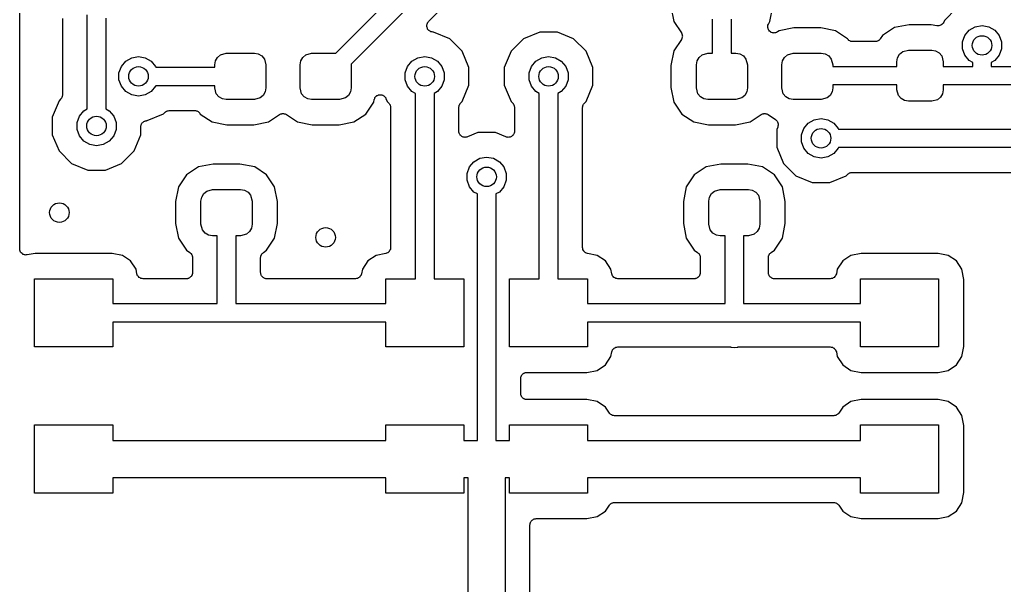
# Model space of a CAD drawing. Extents: x 40 to 164, y -163 to -60.
# Drawn here: x 39.95 to 60.15, y -108.23 to -96.63 of the extents above; entities that cross this region are included whole.
import ezdxf

# ---------------------------------------------------------------- set-up
doc = ezdxf.new("R2010")
doc.units = 0
doc.header["$MEASUREMENT"] = 0
doc.layers.add('BLACK', color=7, linetype='CONTINUOUS')

msp = doc.modelspace()

# ---------------------------------------------------------------- linework, layer by layer
at = {"layer": 'BLACK', "linetype": 'CONTINUOUS'}
for p, q in [((39.953, -101.328), (39.953, -61.0106)), ((46.4336, -97.315), (50.0695, -93.6791)), ((50.3888, -93.8986), (46.7492, -97.5382)), ((48.3406, -96.6652), (50.6964, -94.3094)), ((53.3106, -96.364), (53.3706, -96.6656)), ((55.3414, -96.6656), (55.4014, -96.364)), ((59.1757, -96.3852), (58.9202, -96.6407)), ((40.8305, -96.6013), (40.8305, -98.1678)), ((41.3385, -98.4541), (41.3385, -96.5283)), ((41.7195, -96.5989), (41.7195, -98.4541)), ((48.3054, -96.7329), (48.311, -96.7174)), ((48.311, -96.7174), (48.3153, -96.7013)), ((48.3153, -96.7013), (48.3185, -96.6968)), ((48.3185, -96.6968), (48.3204, -96.6915)), ((48.3204, -96.6915), (48.3311, -96.6788)), ((48.3311, -96.6788), (48.3406, -96.6652)), ((53.3706, -96.6656), (53.5231, -96.8939)), ((54.1655, -97.315), (54.1655, -96.614)), ((54.5465, -96.614), (54.5465, -97.315)), ((55.3001, -96.738), (55.3087, -96.7206)), ((55.3087, -96.7206), (55.3165, -96.703)), ((55.3165, -96.703), (55.3414, -96.6656)), ((58.8647, -96.7278), (58.8485, -96.7407)), ((58.8811, -96.7152), (58.8647, -96.7278)), ((58.8818, -96.714), (58.8811, -96.7152)), ((58.8829, -96.7131), (58.8818, -96.714)), ((58.8937, -96.6954), (58.8829, -96.7131)), ((58.9048, -96.678), (58.8937, -96.6954)), ((58.9202, -96.6407), (58.9048, -96.678)), ((48.3039, -96.7439), (48.3054, -96.7385)), ((48.3054, -96.7605), (48.3039, -96.7439)), ((48.3054, -96.7385), (48.3054, -96.7329)), ((48.3054, -96.7771), (48.3054, -96.7605)), ((48.3073, -96.7823), (48.3054, -96.7771)), ((48.3078, -96.7879), (48.3073, -96.7823)), ((48.3148, -96.8029), (48.3078, -96.7879)), ((48.3204, -96.8185), (48.3148, -96.8029)), ((48.324, -96.8228), (48.3204, -96.8185)), ((48.3264, -96.8278), (48.324, -96.8228)), ((48.3381, -96.8396), (48.3264, -96.8278)), ((48.3488, -96.8523), (48.3381, -96.8396)), ((48.3536, -96.8551), (48.3488, -96.8523)), ((48.3576, -96.859), (48.3536, -96.8551)), ((48.3726, -96.866), (48.3576, -96.859)), ((48.387, -96.8743), (48.3726, -96.866)), ((48.3925, -96.8753), (48.387, -96.8743)), ((48.3976, -96.8777), (48.3925, -96.8753)), ((48.4141, -96.8791), (48.3976, -96.8777)), ((48.4304, -96.882), (48.4141, -96.8791)), ((48.4406, -96.882), (48.4304, -96.882)), ((48.7743, -97.0202), (48.4406, -96.882)), ((50.6194, -96.882), (50.2857, -97.0202)), ((50.9806, -96.882), (50.6194, -96.882)), ((51.3143, -97.0202), (50.9806, -96.882)), ((53.5231, -96.8939), (53.5265, -96.9016)), ((53.5265, -96.9016), (53.5314, -96.9083)), ((53.5314, -96.9083), (53.5353, -96.9216)), ((53.5353, -96.9216), (53.5409, -96.9343)), ((55.2953, -96.7818), (55.2974, -96.7626)), ((55.296, -96.7846), (55.2953, -96.7818)), ((55.2958, -96.7873), (55.296, -96.7846)), ((55.3012, -96.8059), (55.2958, -96.7873)), ((55.2974, -96.7626), (55.2987, -96.7433)), ((55.2987, -96.7433), (55.2998, -96.7408)), ((55.2998, -96.7408), (55.3001, -96.738)), ((55.3058, -96.8247), (55.3012, -96.8059)), ((55.3074, -96.827), (55.3058, -96.8247)), ((55.3082, -96.8297), (55.3074, -96.827)), ((55.3196, -96.8453), (55.3082, -96.8297)), ((55.3303, -96.8613), (55.3196, -96.8453)), ((55.3326, -96.863), (55.3303, -96.8613)), ((55.3343, -96.8653), (55.3326, -96.863)), ((55.3503, -96.876), (55.3343, -96.8653)), ((55.3659, -96.8874), (55.3503, -96.876)), ((55.3686, -96.8882), (55.3659, -96.8874)), ((55.3709, -96.8898), (55.3686, -96.8882)), ((55.3897, -96.8944), (55.3709, -96.8898)), ((55.4082, -96.8998), (55.3897, -96.8944)), ((55.411, -96.8996), (55.4082, -96.8998)), ((55.4138, -96.9003), (55.411, -96.8996)), ((55.433, -96.8982), (55.4138, -96.9003)), ((55.4523, -96.8969), (55.433, -96.8982)), ((55.4548, -96.8958), (55.4523, -96.8969)), ((55.4576, -96.8955), (55.4548, -96.8958)), ((55.4749, -96.8869), (55.4576, -96.8955)), ((55.4926, -96.8791), (55.4749, -96.8869)), ((55.5294, -96.8546), (55.4926, -96.8791)), ((55.831, -96.7946), (55.5294, -96.8546)), ((56.381, -96.7946), (55.831, -96.7946)), ((56.6826, -96.8546), (56.381, -96.7946)), ((56.9277, -97.0183), (56.6826, -96.8546)), ((57.8934, -96.7906), (57.6483, -96.9543)), ((58.195, -96.7306), (57.8934, -96.7906)), ((58.645, -96.7306), (58.195, -96.7306)), ((58.7627, -96.754), (58.645, -96.7306)), ((58.7833, -96.7544), (58.7627, -96.754)), ((58.804, -96.7553), (58.7833, -96.7544)), ((58.8053, -96.7549), (58.804, -96.7553)), ((58.8068, -96.7549), (58.8053, -96.7549)), ((58.8264, -96.7483), (58.8068, -96.7549)), ((58.8461, -96.7421), (58.8264, -96.7483)), ((58.8472, -96.7412), (58.8461, -96.7421)), ((58.8485, -96.7407), (58.8472, -96.7412)), ((59.3382, -96.9519), (59.4289, -96.8439)), ((59.4289, -96.8439), (59.5511, -96.7733)), ((59.5511, -96.7733), (59.69, -96.7488)), ((59.69, -96.7488), (59.8289, -96.7733)), ((59.8289, -96.7733), (59.9511, -96.8439)), ((59.9511, -96.8439), (60.0418, -96.9519)), ((49.0298, -97.2757), (48.7743, -97.0202)), ((50.2857, -97.0202), (50.0302, -97.2757)), ((51.5698, -97.2757), (51.3143, -97.0202)), ((53.5231, -97.0351), (53.3706, -97.2634)), ((53.5265, -97.0274), (53.5231, -97.0351)), ((53.5314, -97.0207), (53.5265, -97.0274)), ((53.5353, -97.0074), (53.5314, -97.0207)), ((53.5409, -96.9947), (53.5353, -97.0074)), ((53.5409, -96.9343), (53.5414, -96.9427)), ((53.5414, -96.9863), (53.5409, -96.9947)), ((53.5414, -96.9427), (53.5438, -96.9507)), ((53.5438, -96.9783), (53.5414, -96.9863)), ((53.5438, -96.9507), (53.5429, -96.9645)), ((53.5429, -96.9645), (53.5438, -96.9783)), ((56.9295, -97.0211), (56.9277, -97.0183)), ((56.9419, -97.034), (56.9295, -97.0211)), ((56.9535, -97.0478), (56.9419, -97.034)), ((56.9571, -97.0499), (56.9535, -97.0478)), ((56.96, -97.0529), (56.9571, -97.0499)), ((56.9761, -97.0609), (56.96, -97.0529)), ((56.9917, -97.0698), (56.9761, -97.0609)), ((56.9958, -97.0706), (56.9917, -97.0698)), ((56.9996, -97.0724), (56.9958, -97.0706)), ((57.0174, -97.0744), (56.9996, -97.0724)), ((57.0351, -97.0775), (57.0174, -97.0744)), ((57.4981, -97.0775), (57.0351, -97.0775)), ((57.5158, -97.0744), (57.4981, -97.0775)), ((57.5337, -97.0724), (57.5158, -97.0744)), ((57.5374, -97.0706), (57.5337, -97.0724)), ((57.5416, -97.0698), (57.5374, -97.0706)), ((57.5571, -97.0609), (57.5416, -97.0698)), ((57.5732, -97.0529), (57.5571, -97.0609)), ((57.5761, -97.0499), (57.5732, -97.0529)), ((57.5798, -97.0478), (57.5761, -97.0499)), ((57.5913, -97.034), (57.5798, -97.0478)), ((57.6037, -97.0211), (57.5913, -97.034)), ((57.6483, -96.9543), (57.6037, -97.0211)), ((59.29, -97.0845), (59.3382, -96.9519)), ((59.29, -97.2255), (59.29, -97.0845)), ((60.0418, -96.9519), (60.09, -97.0845)), ((60.09, -97.0845), (60.09, -97.2255)), ((44.0718, -97.3468), (44.1905, -97.315)), ((44.1905, -97.315), (44.7655, -97.315)), ((44.7655, -97.315), (44.8467, -97.3293)), ((44.8467, -97.3293), (44.9182, -97.3706)), ((45.8217, -97.3468), (45.9405, -97.315)), ((45.9405, -97.315), (46.4336, -97.315)), ((49.168, -97.6094), (49.0298, -97.2757)), ((50.0302, -97.2757), (49.892, -97.6094)), ((51.708, -97.6094), (51.5698, -97.2757)), ((53.3706, -97.2634), (53.3106, -97.565)), ((53.9497, -97.3468), (54.0685, -97.315)), ((54.0685, -97.315), (54.1655, -97.315)), ((54.5465, -97.315), (54.6435, -97.315)), ((54.6435, -97.315), (54.7247, -97.3293)), ((54.7247, -97.3293), (54.7962, -97.3706)), ((55.6997, -97.3468), (55.8185, -97.315)), ((55.8185, -97.315), (56.3935, -97.315)), ((56.3935, -97.315), (56.4747, -97.3293)), ((56.4747, -97.3293), (56.5462, -97.3706)), ((57.9593, -97.4073), (58.0006, -97.3358)), ((58.0006, -97.3358), (58.0637, -97.2828)), ((58.0637, -97.2828), (58.1825, -97.251)), ((58.1825, -97.251), (58.6575, -97.251)), ((58.6575, -97.251), (58.7387, -97.2653)), ((58.7387, -97.2653), (58.8102, -97.3066)), ((58.8102, -97.3066), (58.8632, -97.3697)), ((59.3382, -97.3581), (59.29, -97.2255)), ((60.09, -97.2255), (60.0418, -97.3581)), ((42.0377, -97.5869), (42.1284, -97.4789)), ((42.1284, -97.4789), (42.2506, -97.4083)), ((42.2506, -97.4083), (42.3895, -97.3838)), ((42.3895, -97.3838), (42.5284, -97.4083)), ((42.5284, -97.4083), (42.6506, -97.4789)), ((42.6506, -97.4789), (42.7413, -97.5869)), ((43.953, -97.5525), (43.9673, -97.4713)), ((43.9673, -97.4713), (44.0086, -97.3998)), ((44.0086, -97.3998), (44.0718, -97.3468)), ((44.9182, -97.3706), (44.9712, -97.4337)), ((44.9712, -97.4337), (45.003, -97.5525)), ((45.703, -97.5525), (45.7173, -97.4713)), ((45.7173, -97.4713), (45.7586, -97.3998)), ((45.7586, -97.3998), (45.8217, -97.3468)), ((47.9082, -97.5869), (47.9989, -97.4789)), ((47.9989, -97.4789), (48.1211, -97.4083)), ((48.1211, -97.4083), (48.26, -97.3838)), ((48.26, -97.3838), (48.3989, -97.4083)), ((48.3989, -97.4083), (48.5211, -97.4789)), ((48.5211, -97.4789), (48.6118, -97.5869)), ((50.4482, -97.5869), (50.5389, -97.4789)), ((50.5389, -97.4789), (50.6611, -97.4083)), ((50.6611, -97.4083), (50.8, -97.3838)), ((50.8, -97.3838), (50.9389, -97.4083)), ((50.9389, -97.4083), (51.0611, -97.4789)), ((51.0611, -97.4789), (51.1518, -97.5869)), ((53.831, -97.5525), (53.8453, -97.4713)), ((53.8453, -97.4713), (53.8866, -97.3998)), ((53.8866, -97.3998), (53.9497, -97.3468)), ((54.7962, -97.3706), (54.8492, -97.4337)), ((54.8492, -97.4337), (54.881, -97.5525)), ((55.581, -97.5525), (55.5953, -97.4713)), ((55.5953, -97.4713), (55.6366, -97.3998)), ((55.6366, -97.3998), (55.6997, -97.3468)), ((56.5462, -97.3706), (56.5992, -97.4337)), ((56.5992, -97.4337), (56.631, -97.5525)), ((57.945, -97.4885), (57.9593, -97.4073)), ((57.945, -97.5855), (57.945, -97.4885)), ((58.8632, -97.3697), (58.895, -97.4885)), ((58.895, -97.4885), (58.895, -97.5855)), ((59.4289, -97.4661), (59.3382, -97.3581)), ((59.4995, -97.5069), (59.4289, -97.4661)), ((59.4995, -97.5855), (59.4995, -97.5069)), ((59.9511, -97.4661), (59.8805, -97.5069)), ((59.8805, -97.5069), (59.8805, -97.5855)), ((60.0418, -97.3581), (59.9511, -97.4661)), ((41.9895, -97.7195), (42.0377, -97.5869)), ((41.9895, -97.8605), (41.9895, -97.7195)), ((42.7413, -97.5869), (42.7458, -97.5995)), ((42.7458, -97.5995), (43.953, -97.5995)), ((43.953, -97.5995), (43.953, -97.5525)), ((45.003, -97.5525), (45.003, -98.0275)), ((45.703, -98.0275), (45.703, -97.5525)), ((46.7492, -97.5382), (46.753, -97.5525)), ((46.753, -97.5525), (46.753, -98.0275)), ((47.86, -97.7195), (47.9082, -97.5869)), ((47.86, -97.8605), (47.86, -97.7195)), ((48.6118, -97.5869), (48.66, -97.7195)), ((48.66, -97.7195), (48.66, -97.8605)), ((49.168, -97.9706), (49.168, -97.6094)), ((49.892, -97.6094), (49.892, -97.9706)), ((50.4, -97.7195), (50.4482, -97.5869)), ((50.4, -97.8605), (50.4, -97.7195)), ((51.1518, -97.5869), (51.2, -97.7195)), ((51.2, -97.7195), (51.2, -97.8605)), ((51.708, -97.9706), (51.708, -97.6094)), ((53.3106, -97.565), (53.3106, -98.015)), ((53.831, -98.0275), (53.831, -97.5525)), ((54.881, -97.5525), (54.881, -98.0275)), ((55.581, -98.0275), (55.581, -97.5525)), ((56.631, -97.5525), (56.631, -97.5855)), ((56.631, -97.5855), (57.945, -97.5855)), ((58.895, -97.5855), (59.4995, -97.5855)), ((59.8805, -97.5855), (60.841, -97.5855)), ((42.0377, -97.9931), (41.9895, -97.8605)), ((47.9082, -97.9931), (47.86, -97.8605)), ((48.66, -97.8605), (48.6118, -97.9931)), ((50.4482, -97.9931), (50.4, -97.8605)), ((51.2, -97.8605), (51.1518, -97.9931)), ((42.1284, -98.1011), (42.0377, -97.9931)), ((42.2506, -98.1717), (42.1284, -98.1011)), ((42.6506, -98.1011), (42.5284, -98.1717)), ((42.7413, -97.9931), (42.6506, -98.1011)), ((42.7458, -97.9805), (42.7413, -97.9931)), ((43.953, -97.9805), (42.7458, -97.9805)), ((43.953, -98.0275), (43.953, -97.9805)), ((43.9848, -98.1462), (43.953, -98.0275)), ((44.9887, -98.1087), (44.9474, -98.1802)), ((45.003, -98.0275), (44.9887, -98.1087)), ((45.7348, -98.1462), (45.703, -98.0275)), ((46.7387, -98.1087), (46.6974, -98.1802)), ((46.753, -98.0275), (46.7387, -98.1087)), ((47.9989, -98.1011), (47.9082, -97.9931)), ((48.0695, -98.1419), (47.9989, -98.1011)), ((48.0695, -100.567), (48.0695, -98.1419)), ((48.5211, -98.1011), (48.4505, -98.1419)), ((48.4505, -98.1419), (48.4505, -101.94)), ((48.6118, -97.9931), (48.5211, -98.1011)), ((49.0298, -98.3043), (49.168, -97.9706)), ((49.892, -97.9706), (50.0302, -98.3043)), ((50.5389, -98.1011), (50.4482, -97.9931)), ((50.6095, -98.1419), (50.5389, -98.1011)), ((50.6095, -100.567), (50.6095, -98.1419)), ((51.0611, -98.1011), (50.9905, -98.1419)), ((50.9905, -98.1419), (50.9905, -101.94)), ((51.1518, -97.9931), (51.0611, -98.1011)), ((51.5698, -98.3043), (51.708, -97.9706)), ((53.3106, -98.015), (53.3706, -98.3166)), ((53.8628, -98.1462), (53.831, -98.0275)), ((54.8667, -98.1087), (54.8254, -98.1802)), ((54.881, -98.0275), (54.8667, -98.1087)), ((55.6128, -98.1462), (55.581, -98.0275)), ((56.6167, -98.1087), (56.5754, -98.1802)), ((56.631, -98.0275), (56.6167, -98.1087)), ((57.945, -97.9665), (56.631, -97.9665)), ((56.631, -97.9665), (56.631, -98.0275)), ((57.945, -98.0635), (57.945, -97.9665)), ((57.9768, -98.1822), (57.945, -98.0635)), ((58.895, -98.0635), (58.8807, -98.1447)), ((60.841, -97.9665), (58.895, -97.9665)), ((58.895, -97.9665), (58.895, -98.0635)), ((40.7592, -98.2917), (40.621, -98.6254)), ((40.7933, -98.2576), (40.7592, -98.2917)), ((40.7965, -98.253), (40.7933, -98.2576)), ((40.8008, -98.2494), (40.7965, -98.253)), ((40.8091, -98.2351), (40.8008, -98.2494)), ((40.8186, -98.2215), (40.8091, -98.2351)), ((40.82, -98.2161), (40.8186, -98.2215)), ((40.8228, -98.2112), (40.82, -98.2161)), ((40.8257, -98.1949), (40.8228, -98.2112)), ((40.83, -98.1789), (40.8257, -98.1949)), ((40.8305, -98.1678), (40.8295, -98.1733)), ((40.8295, -98.1733), (40.83, -98.1789)), ((42.3895, -98.1962), (42.2506, -98.1717)), ((42.5284, -98.1717), (42.3895, -98.1962)), ((44.0378, -98.2094), (43.9848, -98.1462)), ((44.1093, -98.2507), (44.0378, -98.2094)), ((44.1905, -98.265), (44.1093, -98.2507)), ((44.7655, -98.265), (44.1905, -98.265)), ((44.8842, -98.2332), (44.7655, -98.265)), ((44.9474, -98.1802), (44.8842, -98.2332)), ((45.7878, -98.2094), (45.7348, -98.1462)), ((45.8593, -98.2507), (45.7878, -98.2094)), ((45.9405, -98.265), (45.8593, -98.2507)), ((46.5155, -98.265), (45.9405, -98.265)), ((46.6342, -98.2332), (46.5155, -98.265)), ((46.6974, -98.1802), (46.6342, -98.2332)), ((47.0497, -98.5617), (47.2134, -98.3166)), ((47.2134, -98.3166), (47.2232, -98.2675)), ((47.2232, -98.2675), (47.2257, -98.261)), ((47.2257, -98.261), (47.2267, -98.2541)), ((47.2267, -98.2541), (47.2337, -98.2406)), ((47.2337, -98.2406), (47.2392, -98.2264)), ((47.2392, -98.2264), (47.2438, -98.2211)), ((47.2438, -98.2211), (47.247, -98.215)), ((47.247, -98.215), (47.2582, -98.2047)), ((47.2582, -98.2047), (47.2683, -98.1932)), ((47.2683, -98.1932), (47.2744, -98.1899)), ((47.2744, -98.1899), (47.2795, -98.1852)), ((47.2795, -98.1852), (47.2936, -98.1793)), ((47.2936, -98.1793), (47.307, -98.172)), ((47.307, -98.172), (47.3138, -98.171)), ((47.3138, -98.171), (47.3203, -98.1683)), ((47.3203, -98.1683), (47.3355, -98.1676)), ((47.3355, -98.1676), (47.3505, -98.1653)), ((47.3505, -98.1653), (47.3574, -98.1667)), ((47.3574, -98.1667), (47.3643, -98.1664)), ((47.3643, -98.1664), (47.3789, -98.1709)), ((47.3789, -98.1709), (47.3938, -98.1739)), ((47.3938, -98.1739), (47.3998, -98.1775)), ((47.3998, -98.1775), (47.4064, -98.1796)), ((47.4064, -98.1796), (47.4185, -98.1889)), ((47.4185, -98.1889), (47.4315, -98.1968)), ((47.4315, -98.1968), (47.4359, -98.2022)), ((47.4359, -98.2022), (47.4414, -98.2065)), ((47.4414, -98.2065), (47.4496, -98.2193)), ((47.4496, -98.2193), (47.4591, -98.2312)), ((47.4591, -98.2312), (47.4614, -98.2378)), ((47.4614, -98.2378), (47.4651, -98.2437)), ((47.4651, -98.2437), (47.4902, -98.3043)), ((47.4902, -98.3043), (47.5243, -98.3384)), ((47.5243, -98.3384), (47.5275, -98.343)), ((47.5275, -98.343), (47.5318, -98.3466)), ((48.9882, -98.3466), (48.9925, -98.343)), ((48.9925, -98.343), (48.9957, -98.3384)), ((48.9957, -98.3384), (49.0298, -98.3043)), ((50.0302, -98.3043), (50.0643, -98.3384)), ((50.0643, -98.3384), (50.0675, -98.343)), ((50.0675, -98.343), (50.0718, -98.3466)), ((51.5282, -98.3466), (51.5325, -98.343)), ((51.5325, -98.343), (51.5357, -98.3384)), ((51.5357, -98.3384), (51.5698, -98.3043)), ((53.3706, -98.3166), (53.5343, -98.5617)), ((53.9158, -98.2094), (53.8628, -98.1462)), ((53.9873, -98.2507), (53.9158, -98.2094)), ((54.0685, -98.265), (53.9873, -98.2507)), ((54.6435, -98.265), (54.0685, -98.265)), ((54.7622, -98.2332), (54.6435, -98.265)), ((54.8254, -98.1802), (54.7622, -98.2332)), ((55.6658, -98.2094), (55.6128, -98.1462)), ((55.7373, -98.2507), (55.6658, -98.2094)), ((55.8185, -98.265), (55.7373, -98.2507)), ((56.3935, -98.265), (55.8185, -98.265)), ((56.5122, -98.2332), (56.3935, -98.265)), ((56.5754, -98.1802), (56.5122, -98.2332)), ((58.0298, -98.2454), (57.9768, -98.1822)), ((58.1013, -98.2867), (58.0298, -98.2454)), ((58.1825, -98.301), (58.1013, -98.2867)), ((58.6575, -98.301), (58.1825, -98.301)), ((58.7762, -98.2692), (58.6575, -98.301)), ((58.8394, -98.2162), (58.7762, -98.2692)), ((58.8807, -98.1447), (58.8394, -98.2162)), ((41.1772, -98.6029), (41.2679, -98.4949)), ((41.2679, -98.4949), (41.3385, -98.4541)), ((41.7195, -98.4541), (41.7901, -98.4949)), ((41.7901, -98.4949), (41.8808, -98.6029)), ((42.9038, -98.5598), (42.9379, -98.5257)), ((42.9379, -98.5257), (42.9425, -98.5225)), ((42.9425, -98.5225), (42.9461, -98.5182)), ((42.9461, -98.5182), (42.9604, -98.5099)), ((42.9604, -98.5099), (42.974, -98.5004)), ((42.974, -98.5004), (42.9794, -98.499)), ((42.9794, -98.499), (42.9843, -98.4962)), ((42.9843, -98.4962), (43.0006, -98.4933)), ((43.0006, -98.4933), (43.0166, -98.489)), ((43.0166, -98.489), (43.0222, -98.4895)), ((43.0222, -98.4895), (43.0277, -98.4885)), ((43.0277, -98.4885), (43.5395, -98.4885)), ((43.5395, -98.4885), (43.5572, -98.4916)), ((43.5572, -98.4916), (43.5751, -98.4936)), ((43.5751, -98.4936), (43.5788, -98.4954)), ((43.5788, -98.4954), (43.583, -98.4962)), ((43.583, -98.4962), (43.5985, -98.5051)), ((43.5985, -98.5051), (43.6146, -98.5131)), ((43.6146, -98.5131), (43.6175, -98.5161)), ((43.6175, -98.5161), (43.6212, -98.5182)), ((43.6212, -98.5182), (43.6327, -98.532)), ((43.6327, -98.532), (43.6451, -98.5449)), ((43.6451, -98.5449), (43.6563, -98.5617)), ((47.5318, -98.3466), (47.5401, -98.361)), ((47.5401, -98.361), (47.5496, -98.3745)), ((47.5496, -98.3745), (47.551, -98.3799)), ((47.551, -98.3799), (47.5538, -98.3848)), ((47.5538, -98.3848), (47.5567, -98.4011)), ((47.5567, -98.4011), (47.561, -98.4171)), ((47.561, -98.4171), (47.5605, -98.4227)), ((47.5605, -98.4227), (47.5615, -98.4282)), ((47.5615, -98.4282), (47.5615, -100.503)), ((48.9585, -98.4282), (48.9595, -98.4227)), ((48.9585, -98.9143), (48.9585, -98.4282)), ((48.959, -98.4171), (48.9633, -98.4011)), ((48.9595, -98.4227), (48.959, -98.4171)), ((48.9633, -98.4011), (48.9662, -98.3848)), ((48.9662, -98.3848), (48.969, -98.3799)), ((48.969, -98.3799), (48.9704, -98.3745)), ((48.9704, -98.3745), (48.9799, -98.3609)), ((48.9799, -98.3609), (48.9882, -98.3466)), ((50.0718, -98.3466), (50.0801, -98.361)), ((50.0801, -98.361), (50.0896, -98.3745)), ((50.0896, -98.3745), (50.091, -98.3799)), ((50.091, -98.3799), (50.0938, -98.3848)), ((50.0938, -98.3848), (50.0967, -98.4011)), ((50.0967, -98.4011), (50.101, -98.4171)), ((50.101, -98.4171), (50.1005, -98.4227)), ((50.1005, -98.4227), (50.1015, -98.4282)), ((50.1015, -98.4282), (50.1015, -98.9143)), ((51.4985, -98.4282), (51.4995, -98.4227)), ((51.4985, -101.298), (51.4985, -98.4282)), ((51.499, -98.4171), (51.5033, -98.4011)), ((51.4995, -98.4227), (51.499, -98.4171)), ((51.5033, -98.4011), (51.5062, -98.3848)), ((51.5062, -98.3848), (51.509, -98.3799)), ((51.509, -98.3799), (51.5104, -98.3745)), ((51.5104, -98.3745), (51.5199, -98.3609)), ((51.5199, -98.3609), (51.5282, -98.3466)), ((40.621, -98.6254), (40.621, -98.9866)), ((41.129, -98.7355), (41.1772, -98.6029)), ((41.129, -98.8765), (41.129, -98.7355)), ((41.8808, -98.6029), (41.929, -98.7355)), ((41.929, -98.7355), (41.929, -98.8765)), ((42.4612, -98.753), (42.4667, -98.7434)), ((42.4667, -98.7434), (42.4752, -98.7362)), ((42.4752, -98.7362), (42.4824, -98.7277)), ((42.4824, -98.7277), (42.492, -98.7222)), ((42.492, -98.7222), (42.5005, -98.715)), ((42.5005, -98.715), (42.5109, -98.7112)), ((42.5109, -98.7112), (42.5206, -98.7057)), ((42.5206, -98.7057), (42.5315, -98.7037)), ((42.5315, -98.7037), (42.5419, -98.6999)), ((42.5419, -98.6999), (42.5531, -98.6999)), ((42.5531, -98.6999), (42.564, -98.698)), ((42.564, -98.698), (42.5701, -98.698)), ((42.5701, -98.698), (42.9038, -98.5598)), ((43.6563, -98.5617), (43.9014, -98.7254)), ((43.9014, -98.7254), (44.203, -98.7854)), ((44.753, -98.7854), (45.0546, -98.7254)), ((45.0546, -98.7254), (45.2824, -98.5732)), ((45.2824, -98.5732), (45.2901, -98.5698)), ((45.2901, -98.5698), (45.2968, -98.5649)), ((45.2968, -98.5649), (45.3101, -98.561)), ((45.3101, -98.561), (45.3228, -98.5554)), ((45.3228, -98.5554), (45.3312, -98.5549)), ((45.3312, -98.5549), (45.3392, -98.5526)), ((45.3392, -98.5526), (45.353, -98.5535)), ((45.353, -98.5535), (45.3668, -98.5526)), ((45.3668, -98.5526), (45.3748, -98.5549)), ((45.3748, -98.5549), (45.3832, -98.5554)), ((45.3832, -98.5554), (45.3959, -98.561)), ((45.3959, -98.561), (45.4092, -98.5649)), ((45.4092, -98.5649), (45.4159, -98.5698)), ((45.4159, -98.5698), (45.4236, -98.5732)), ((45.4236, -98.5732), (45.6514, -98.7254)), ((45.6514, -98.7254), (45.953, -98.7854)), ((46.503, -98.7854), (46.8046, -98.7254)), ((46.8046, -98.7254), (47.0497, -98.5617)), ((53.5343, -98.5617), (53.7794, -98.7254)), ((53.7794, -98.7254), (54.081, -98.7854)), ((54.631, -98.7854), (54.9326, -98.7254)), ((54.9326, -98.7254), (55.1604, -98.5732)), ((55.1604, -98.5732), (55.1681, -98.5698)), ((55.1681, -98.5698), (55.1748, -98.5649)), ((55.1748, -98.5649), (55.1881, -98.561)), ((55.1881, -98.561), (55.2008, -98.5554)), ((55.2008, -98.5554), (55.2092, -98.5549)), ((55.2092, -98.5549), (55.2172, -98.5526)), ((55.2172, -98.5526), (55.231, -98.5535)), ((55.231, -98.5535), (55.2448, -98.5526)), ((55.2448, -98.5526), (55.2528, -98.5549)), ((55.2528, -98.5549), (55.2612, -98.5554)), ((55.2612, -98.5554), (55.2739, -98.561)), ((55.2739, -98.561), (55.2872, -98.5649)), ((55.2872, -98.5649), (55.2939, -98.5698)), ((55.2939, -98.5698), (55.3016, -98.5732)), ((55.3016, -98.5732), (55.454, -98.6751)), ((55.454, -98.6751), (55.4689, -98.6894)), ((55.4689, -98.6894), (55.4842, -98.7033)), ((55.4842, -98.7033), (55.4848, -98.7046)), ((55.4848, -98.7046), (55.4859, -98.7056)), ((55.4859, -98.7056), (55.495, -98.7241)), ((55.495, -98.7241), (55.5046, -98.7425)), ((55.5046, -98.7425), (55.5047, -98.7439)), ((55.5047, -98.7439), (55.5054, -98.7451)), ((55.5054, -98.7451), (55.5076, -98.7657)), ((56.0362, -98.8569), (56.1269, -98.7489)), ((56.1269, -98.7489), (56.2491, -98.6783)), ((56.2491, -98.6783), (56.388, -98.6538)), ((56.388, -98.6538), (56.5269, -98.6783)), ((56.5269, -98.6783), (56.6491, -98.7489)), ((56.6491, -98.7489), (56.7398, -98.8569)), ((41.1772, -99.0091), (41.129, -98.8765)), ((41.929, -98.8765), (41.8808, -99.0091)), ((42.437, -98.825), (42.4389, -98.8141)), ((42.437, -98.9866), (42.437, -98.825)), ((42.4389, -98.8029), (42.4427, -98.7925)), ((42.4389, -98.8141), (42.4389, -98.8029)), ((42.4427, -98.7925), (42.4447, -98.7816)), ((42.4447, -98.7816), (42.4502, -98.7719)), ((42.4502, -98.7719), (42.454, -98.7615)), ((42.454, -98.7615), (42.4612, -98.753)), ((44.203, -98.7854), (44.753, -98.7854)), ((45.953, -98.7854), (46.503, -98.7854)), ((48.9609, -98.928), (48.9585, -98.9143)), ((48.9615, -98.9418), (48.9609, -98.928)), ((48.9647, -98.9496), (48.9615, -98.9418)), ((48.9662, -98.9578), (48.9647, -98.9496)), ((49.3494, -98.9425), (49.1341, -99.0317)), ((49.7106, -98.9425), (49.3494, -98.9425)), ((49.9259, -99.0317), (49.7106, -98.9425)), ((50.0953, -98.9496), (50.0938, -98.9578)), ((50.0985, -98.9418), (50.0953, -98.9496)), ((50.0991, -98.928), (50.0985, -98.9418)), ((50.1015, -98.9143), (50.0991, -98.928)), ((54.081, -98.7854), (54.631, -98.7854)), ((55.5008, -98.8293), (55.48, -98.8794)), ((55.48, -98.8794), (55.48, -99.2406)), ((55.5052, -98.8091), (55.5008, -98.8293)), ((55.5102, -98.789), (55.5052, -98.8091)), ((55.5076, -98.7657), (55.5103, -98.7862)), ((55.5103, -98.7862), (55.51, -98.7876)), ((55.51, -98.7876), (55.5102, -98.789)), ((55.988, -98.9895), (56.0362, -98.8569)), ((56.7398, -98.8569), (56.7443, -98.8695)), ((56.7443, -98.8695), (66.9771, -98.8695)), ((40.621, -98.9866), (40.7592, -99.3203)), ((41.2679, -99.1171), (41.1772, -99.0091)), ((41.3901, -99.1877), (41.2679, -99.1171)), ((41.7901, -99.1171), (41.6679, -99.1877)), ((41.8808, -99.0091), (41.7901, -99.1171)), ((42.2988, -99.3203), (42.437, -98.9866)), ((48.9731, -98.9698), (48.9662, -98.9578)), ((48.9784, -98.9826), (48.9731, -98.9698)), ((48.984, -98.9887), (48.9784, -98.9826)), ((48.9882, -98.996), (48.984, -98.9887)), ((48.9988, -99.0049), (48.9882, -98.996)), ((49.0082, -99.0151), (48.9988, -99.0049)), ((49.0156, -99.019), (49.0082, -99.0151)), ((49.022, -99.0243), (49.0156, -99.019)), ((49.035, -99.0291), (49.022, -99.0243)), ((49.0473, -99.0355), (49.035, -99.0291)), ((49.0556, -99.0366), (49.0473, -99.0355)), ((49.0634, -99.0394), (49.0556, -99.0366)), ((49.0773, -99.0394), (49.0634, -99.0394)), ((49.091, -99.0412), (49.0773, -99.0394)), ((49.0992, -99.0394), (49.091, -99.0412)), ((49.1076, -99.0394), (49.0992, -99.0394)), ((49.1206, -99.0347), (49.1076, -99.0394)), ((49.1341, -99.0317), (49.1206, -99.0347)), ((49.9394, -99.0347), (49.9259, -99.0317)), ((49.9524, -99.0394), (49.9394, -99.0347)), ((49.9608, -99.0394), (49.9524, -99.0394)), ((49.969, -99.0412), (49.9608, -99.0394)), ((49.9827, -99.0394), (49.969, -99.0412)), ((49.9966, -99.0394), (49.9827, -99.0394)), ((50.0044, -99.0366), (49.9966, -99.0394)), ((50.0127, -99.0355), (50.0044, -99.0366)), ((50.025, -99.0291), (50.0127, -99.0355)), ((50.038, -99.0243), (50.025, -99.0291)), ((50.0444, -99.019), (50.038, -99.0243)), ((50.0518, -99.0151), (50.0444, -99.019)), ((50.0612, -99.0049), (50.0518, -99.0151)), ((50.0718, -98.996), (50.0612, -99.0049)), ((50.076, -98.9887), (50.0718, -98.996)), ((50.0816, -98.9826), (50.076, -98.9887)), ((50.0869, -98.9698), (50.0816, -98.9826)), ((50.0938, -98.9578), (50.0869, -98.9698)), ((55.988, -99.1305), (55.988, -98.9895)), ((56.0362, -99.2631), (55.988, -99.1305)), ((40.7592, -99.3203), (41.0147, -99.5758)), ((41.529, -99.2122), (41.3901, -99.1877)), ((41.6679, -99.1877), (41.529, -99.2122)), ((42.0433, -99.5758), (42.2988, -99.3203)), ((55.48, -99.2406), (55.6182, -99.5743)), ((56.1269, -99.3711), (56.0362, -99.2631)), ((56.7398, -99.2631), (56.6491, -99.3711)), ((56.7443, -99.2505), (56.7398, -99.2631)), ((67.0477, -99.2505), (56.7443, -99.2505)), ((49.1782, -99.6474), (49.2689, -99.5394)), ((49.2689, -99.5394), (49.3911, -99.4688)), ((49.3911, -99.4688), (49.53, -99.4443)), ((49.53, -99.4443), (49.6689, -99.4688)), ((49.6689, -99.4688), (49.7911, -99.5394)), ((49.7911, -99.5394), (49.8818, -99.6474)), ((56.2491, -99.4417), (56.1269, -99.3711)), ((56.388, -99.4662), (56.2491, -99.4417)), ((56.5269, -99.4417), (56.388, -99.4662)), ((56.6491, -99.3711), (56.5269, -99.4417)), ((41.0147, -99.5758), (41.3484, -99.714)), ((41.3484, -99.714), (41.7096, -99.714)), ((41.7096, -99.714), (42.0433, -99.5758)), ((43.6194, -99.6486), (43.3743, -99.8123)), ((43.921, -99.5886), (43.6194, -99.6486)), ((44.471, -99.5886), (43.921, -99.5886)), ((44.7726, -99.6486), (44.471, -99.5886)), ((45.0177, -99.8123), (44.7726, -99.6486)), ((49.13, -99.78), (49.1782, -99.6474)), ((49.8818, -99.6474), (49.93, -99.78)), ((54.0334, -99.6486), (53.7883, -99.8123)), ((54.335, -99.5886), (54.0334, -99.6486)), ((54.885, -99.5886), (54.335, -99.5886)), ((55.1866, -99.6486), (54.885, -99.5886)), ((55.4317, -99.8123), (55.1866, -99.6486)), ((55.6182, -99.5743), (55.8737, -99.8298)), ((56.9991, -99.7633), (57.0151, -99.759)), ((57.0151, -99.759), (57.0207, -99.7595)), ((57.0207, -99.7595), (57.0262, -99.7585)), ((57.0262, -99.7585), (66.9747, -99.7585)), ((43.3743, -99.8123), (43.2106, -100.057)), ((45.1814, -100.057), (45.0177, -99.8123)), ((49.13, -99.921), (49.13, -99.78)), ((49.1782, -100.054), (49.13, -99.921)), ((49.93, -99.921), (49.8818, -100.054)), ((49.93, -99.78), (49.93, -99.921)), ((53.7883, -99.8123), (53.6246, -100.057)), ((55.5954, -100.057), (55.4317, -99.8123)), ((55.8737, -99.8298), (56.2074, -99.968)), ((56.5686, -99.968), (56.9023, -99.8298)), ((56.9023, -99.8298), (56.9364, -99.7957)), ((56.9364, -99.7957), (56.941, -99.7925)), ((56.941, -99.7925), (56.9446, -99.7882)), ((56.9446, -99.7882), (56.9589, -99.7799)), ((56.9589, -99.7799), (56.9725, -99.7704)), ((56.9725, -99.7704), (56.9779, -99.769)), ((56.9779, -99.769), (56.9828, -99.7662)), ((56.9828, -99.7662), (56.9991, -99.7633)), ((43.2106, -100.057), (43.1506, -100.359)), ((43.7266, -100.194), (43.7897, -100.141)), ((43.7897, -100.141), (43.9085, -100.109)), ((43.9085, -100.109), (44.4835, -100.109)), ((44.4835, -100.109), (44.5647, -100.123)), ((44.5647, -100.123), (44.6362, -100.165)), ((45.2414, -100.359), (45.1814, -100.057)), ((49.2689, -100.162), (49.1782, -100.054)), ((49.3395, -100.202), (49.2689, -100.162)), ((49.7911, -100.162), (49.7205, -100.202)), ((49.8818, -100.054), (49.7911, -100.162)), ((53.6246, -100.057), (53.5646, -100.359)), ((54.1406, -100.194), (54.2037, -100.141)), ((54.2037, -100.141), (54.3225, -100.109)), ((54.3225, -100.109), (54.8975, -100.109)), ((54.8975, -100.109), (54.9787, -100.123)), ((54.9787, -100.123), (55.0502, -100.165)), ((55.6554, -100.359), (55.5954, -100.057)), ((56.2074, -99.968), (56.5686, -99.968)), ((43.1506, -100.359), (43.1506, -100.809)), ((43.671, -100.346), (43.6853, -100.265)), ((43.671, -100.822), (43.671, -100.346)), ((43.6853, -100.265), (43.7266, -100.194)), ((44.6362, -100.165), (44.6892, -100.228)), ((44.6892, -100.228), (44.721, -100.346)), ((44.721, -100.346), (44.721, -100.822)), ((45.2414, -100.809), (45.2414, -100.359)), ((49.3395, -105.259), (49.3395, -100.202)), ((49.7205, -100.202), (49.7205, -105.259)), ((53.5646, -100.359), (53.5646, -100.809)), ((54.085, -100.346), (54.0993, -100.265)), ((54.085, -100.822), (54.085, -100.346)), ((54.0993, -100.265), (54.1406, -100.194)), ((55.0502, -100.165), (55.1032, -100.228)), ((55.1032, -100.228), (55.135, -100.346)), ((55.135, -100.346), (55.135, -100.822)), ((55.6554, -100.809), (55.6554, -100.359)), ((47.5615, -100.503), (47.5615, -101.298)), ((48.0695, -101.94), (48.0695, -100.567)), ((48.0695, -100.567), (48.0695, -100.567)), ((50.6095, -101.94), (50.6095, -100.567)), ((50.6095, -100.567), (50.6095, -100.567)), ((43.1506, -100.809), (43.2106, -101.111)), ((43.7028, -100.94), (43.671, -100.822)), ((43.7558, -101.003), (43.7028, -100.94)), ((44.7067, -100.903), (44.6654, -100.974)), ((44.721, -100.822), (44.7067, -100.903)), ((45.1814, -101.111), (45.2414, -100.809)), ((53.5646, -100.809), (53.6246, -101.111)), ((54.1168, -100.94), (54.085, -100.822)), ((54.1698, -101.003), (54.1168, -100.94)), ((55.1207, -100.903), (55.0794, -100.974)), ((55.135, -100.822), (55.1207, -100.903)), ((55.5954, -101.111), (55.6554, -100.809)), ((43.2106, -101.111), (43.3743, -101.356)), ((43.8273, -101.045), (43.7558, -101.003)), ((43.9085, -101.059), (43.8273, -101.045)), ((44.0055, -101.059), (43.9085, -101.059)), ((44.0055, -102.45), (44.0055, -101.059)), ((44.4835, -101.059), (44.3865, -101.059)), ((44.3865, -101.059), (44.3865, -102.45)), ((44.6022, -101.027), (44.4835, -101.059)), ((44.6654, -100.974), (44.6022, -101.027)), ((45.0177, -101.356), (45.1814, -101.111)), ((53.6246, -101.111), (53.7883, -101.356)), ((54.2413, -101.045), (54.1698, -101.003)), ((54.3225, -101.059), (54.2413, -101.045)), ((54.4195, -101.059), (54.3225, -101.059)), ((54.4195, -102.45), (54.4195, -101.059)), ((54.8975, -101.059), (54.8005, -101.059)), ((54.8005, -101.059), (54.8005, -102.45)), ((55.0162, -101.027), (54.8975, -101.059)), ((55.0794, -100.974), (55.0162, -101.027)), ((55.4317, -101.356), (55.5954, -101.111)), ((39.9532, -101.33), (39.953, -101.328)), ((39.953, -101.331), (39.9532, -101.33)), ((39.9571, -101.351), (39.953, -101.331)), ((39.9607, -101.372), (39.9571, -101.351)), ((39.9614, -101.373), (39.9607, -101.372)), ((39.9616, -101.374), (39.9614, -101.373)), ((39.9724, -101.392), (39.9616, -101.374)), ((43.3743, -101.356), (43.4411, -101.4)), ((44.9509, -101.4), (45.0177, -101.356)), ((47.5435, -101.359), (47.5335, -101.377)), ((47.5538, -101.341), (47.5435, -101.359)), ((47.5541, -101.34), (47.5538, -101.341)), ((47.5548, -101.338), (47.5541, -101.34)), ((47.5579, -101.318), (47.5548, -101.338)), ((47.5615, -101.298), (47.5579, -101.318)), ((51.5021, -101.318), (51.4985, -101.298)), ((51.5052, -101.338), (51.5021, -101.318)), ((51.5059, -101.34), (51.5052, -101.338)), ((51.5062, -101.341), (51.5059, -101.34)), ((51.5165, -101.359), (51.5062, -101.341)), ((51.5265, -101.377), (51.5165, -101.359)), ((53.7883, -101.356), (53.8551, -101.4)), ((55.3649, -101.4), (55.4317, -101.356)), ((39.9827, -101.41), (39.9724, -101.392)), ((39.9838, -101.411), (39.9827, -101.41)), ((39.9845, -101.412), (39.9838, -101.411)), ((40.0007, -101.425), (39.9845, -101.412)), ((40.0165, -101.438), (40.0007, -101.425)), ((40.0178, -101.439), (40.0165, -101.438)), ((40.0189, -101.44), (40.0178, -101.439)), ((40.0385, -101.446), (40.0189, -101.44)), ((40.0579, -101.453), (40.0385, -101.446)), ((40.0594, -101.453), (40.0579, -101.453)), ((40.0607, -101.454), (40.0594, -101.453)), ((40.0814, -101.453), (40.0607, -101.454)), ((40.1021, -101.453), (40.0814, -101.453)), ((40.1034, -101.453), (40.1021, -101.453)), ((40.1048, -101.453), (40.1034, -101.453)), ((40.2725, -101.42), (40.1048, -101.453)), ((41.8475, -101.42), (40.2725, -101.42)), ((42.0582, -101.461), (41.8475, -101.42)), ((42.2262, -101.574), (42.0582, -101.461)), ((42.3385, -101.742), (42.2262, -101.574)), ((43.4411, -101.4), (43.454, -101.413)), ((43.454, -101.413), (43.4678, -101.424)), ((43.4678, -101.424), (43.4699, -101.428)), ((43.4699, -101.428), (43.4729, -101.431)), ((43.4729, -101.431), (43.4809, -101.447)), ((43.4809, -101.447), (43.4898, -101.462)), ((43.4898, -101.462), (43.4906, -101.467)), ((43.4906, -101.467), (43.4924, -101.47)), ((43.4924, -101.47), (43.4944, -101.488)), ((43.4944, -101.488), (43.4975, -101.506)), ((43.4975, -101.506), (43.4975, -101.814)), ((44.8945, -101.506), (44.8976, -101.488)), ((44.8945, -101.814), (44.8945, -101.506)), ((44.8976, -101.488), (44.8996, -101.47)), ((44.8996, -101.47), (44.9014, -101.467)), ((44.9014, -101.467), (44.9022, -101.462)), ((44.9022, -101.462), (44.9111, -101.447)), ((44.9111, -101.447), (44.9191, -101.431)), ((44.9191, -101.431), (44.9221, -101.428)), ((44.9221, -101.428), (44.9242, -101.424)), ((44.9242, -101.424), (44.938, -101.413)), ((44.938, -101.413), (44.9509, -101.4)), ((47.0938, -101.574), (46.9815, -101.742)), ((47.2618, -101.461), (47.0938, -101.574)), ((47.4593, -101.422), (47.2618, -101.461)), ((47.4786, -101.415), (47.4593, -101.422)), ((47.498, -101.408), (47.4786, -101.415)), ((47.4991, -101.407), (47.498, -101.408)), ((47.5004, -101.406), (47.4991, -101.407)), ((47.5159, -101.393), (47.5004, -101.406)), ((47.5318, -101.379), (47.5159, -101.393)), ((47.5325, -101.378), (47.5318, -101.379)), ((47.5335, -101.377), (47.5325, -101.378)), ((51.5275, -101.378), (51.5265, -101.377)), ((51.5282, -101.379), (51.5275, -101.378)), ((51.544, -101.393), (51.5282, -101.379)), ((51.5596, -101.406), (51.544, -101.393)), ((51.5609, -101.407), (51.5596, -101.406)), ((51.562, -101.408), (51.5609, -101.407)), ((51.5814, -101.415), (51.562, -101.408)), ((51.6007, -101.422), (51.5814, -101.415)), ((51.7982, -101.461), (51.6007, -101.422)), ((51.9662, -101.574), (51.7982, -101.461)), ((52.0785, -101.742), (51.9662, -101.574)), ((53.8551, -101.4), (53.868, -101.413)), ((53.868, -101.413), (53.8818, -101.424)), ((53.8818, -101.424), (53.8839, -101.428)), ((53.8839, -101.428), (53.8869, -101.431)), ((53.8869, -101.431), (53.8949, -101.447)), ((53.8949, -101.447), (53.9038, -101.462)), ((53.9038, -101.462), (53.9046, -101.467)), ((53.9046, -101.467), (53.9064, -101.47)), ((53.9064, -101.47), (53.9084, -101.488)), ((53.9084, -101.488), (53.9115, -101.506)), ((53.9115, -101.506), (53.9115, -101.814)), ((55.3085, -101.506), (55.3116, -101.488)), ((55.3085, -101.814), (55.3085, -101.506)), ((55.3116, -101.488), (55.3136, -101.47)), ((55.3136, -101.47), (55.3154, -101.467)), ((55.3154, -101.467), (55.3162, -101.462)), ((55.3162, -101.462), (55.3251, -101.447)), ((55.3251, -101.447), (55.3331, -101.431)), ((55.3331, -101.431), (55.3361, -101.428)), ((55.3361, -101.428), (55.3382, -101.424)), ((55.3382, -101.424), (55.352, -101.413)), ((55.352, -101.413), (55.3649, -101.4)), ((56.8338, -101.574), (56.7215, -101.742)), ((57.0018, -101.461), (56.8338, -101.574)), ((57.2125, -101.42), (57.0018, -101.461)), ((58.7875, -101.42), (57.2125, -101.42)), ((58.9982, -101.461), (58.7875, -101.42)), ((59.1662, -101.574), (58.9982, -101.461)), ((59.2785, -101.742), (59.1662, -101.574)), ((42.3579, -101.839), (42.3385, -101.742)), ((46.9815, -101.742), (46.9621, -101.839)), ((52.0979, -101.839), (52.0785, -101.742)), ((56.7215, -101.742), (56.7021, -101.839)), ((59.3204, -101.953), (59.2785, -101.742)), ((40.26, -103.34), (40.26, -101.94)), ((40.26, -101.94), (41.86, -101.94)), ((41.86, -101.94), (41.86, -102.45)), ((42.3654, -101.859), (42.3579, -101.839)), ((42.3725, -101.878), (42.3654, -101.859)), ((42.3734, -101.879), (42.3725, -101.878)), ((42.3739, -101.88), (42.3734, -101.879)), ((42.3875, -101.896), (42.3739, -101.88)), ((42.4008, -101.912), (42.3875, -101.896)), ((42.4021, -101.912), (42.4008, -101.912)), ((42.403, -101.914), (42.4021, -101.912)), ((42.4211, -101.923), (42.403, -101.914)), ((42.439, -101.934), (42.4211, -101.923)), ((42.4404, -101.934), (42.439, -101.934)), ((42.4417, -101.935), (42.4404, -101.934)), ((42.4621, -101.938), (42.4417, -101.935)), ((42.4825, -101.941), (42.4621, -101.938)), ((43.3705, -101.941), (42.4825, -101.941)), ((43.3814, -101.94), (43.3705, -101.941)), ((43.3926, -101.94), (43.3814, -101.94)), ((43.403, -101.936), (43.3926, -101.94)), ((43.4139, -101.934), (43.403, -101.936)), ((43.4236, -101.928), (43.4139, -101.934)), ((43.434, -101.924), (43.4236, -101.928)), ((43.4425, -101.917), (43.434, -101.924)), ((43.4521, -101.912), (43.4425, -101.917)), ((43.4593, -101.903), (43.4521, -101.912)), ((43.4678, -101.896), (43.4593, -101.903)), ((43.4733, -101.887), (43.4678, -101.896)), ((43.4805, -101.878), (43.4733, -101.887)), ((43.4843, -101.868), (43.4805, -101.878)), ((43.4898, -101.858), (43.4843, -101.868)), ((43.4918, -101.847), (43.4898, -101.858)), ((43.4956, -101.837), (43.4918, -101.847)), ((43.4975, -101.814), (43.4956, -101.825)), ((43.4956, -101.825), (43.4956, -101.837)), ((44.8964, -101.825), (44.8945, -101.814)), ((44.8964, -101.837), (44.8964, -101.825)), ((44.9002, -101.847), (44.8964, -101.837)), ((44.9022, -101.858), (44.9002, -101.847)), ((44.9077, -101.868), (44.9022, -101.858)), ((44.9115, -101.878), (44.9077, -101.868)), ((44.9187, -101.887), (44.9115, -101.878)), ((44.9242, -101.896), (44.9187, -101.887)), ((44.9327, -101.903), (44.9242, -101.896)), ((44.9399, -101.912), (44.9327, -101.903)), ((44.9495, -101.917), (44.9399, -101.912)), ((44.958, -101.924), (44.9495, -101.917)), ((44.9684, -101.928), (44.958, -101.924)), ((44.9781, -101.934), (44.9684, -101.928)), ((44.989, -101.936), (44.9781, -101.934)), ((44.9994, -101.94), (44.989, -101.936)), ((45.0106, -101.94), (44.9994, -101.94)), ((45.0215, -101.941), (45.0106, -101.94)), ((46.8375, -101.941), (45.0215, -101.941)), ((46.8579, -101.938), (46.8375, -101.941)), ((46.8783, -101.935), (46.8579, -101.938)), ((46.8796, -101.934), (46.8783, -101.935)), ((46.881, -101.934), (46.8796, -101.934)), ((46.8989, -101.923), (46.881, -101.934)), ((46.917, -101.914), (46.8989, -101.923)), ((46.9179, -101.912), (46.917, -101.914)), ((46.9192, -101.912), (46.9179, -101.912)), ((46.9324, -101.896), (46.9192, -101.912)), ((46.9461, -101.88), (46.9324, -101.896)), ((46.9466, -101.879), (46.9461, -101.88)), ((46.9475, -101.878), (46.9466, -101.879)), ((46.9546, -101.859), (46.9475, -101.878)), ((46.9621, -101.839), (46.9546, -101.859)), ((47.46, -102.45), (47.46, -101.94)), ((47.46, -101.94), (48.0695, -101.94)), ((48.4505, -101.94), (49.06, -101.94)), ((49.06, -101.94), (49.06, -103.34)), ((50, -103.34), (50, -101.94)), ((50, -101.94), (50.6095, -101.94)), ((50.9905, -101.94), (51.6, -101.94)), ((51.6, -101.94), (51.6, -102.45)), ((52.1054, -101.859), (52.0979, -101.839)), ((52.1125, -101.878), (52.1054, -101.859)), ((52.1134, -101.879), (52.1125, -101.878)), ((52.1139, -101.88), (52.1134, -101.879)), ((52.1275, -101.896), (52.1139, -101.88)), ((52.1408, -101.912), (52.1275, -101.896)), ((52.1421, -101.912), (52.1408, -101.912)), ((52.143, -101.914), (52.1421, -101.912)), ((52.1611, -101.923), (52.143, -101.914)), ((52.179, -101.934), (52.1611, -101.923)), ((52.1804, -101.934), (52.179, -101.934)), ((52.1817, -101.935), (52.1804, -101.934)), ((52.2021, -101.938), (52.1817, -101.935)), ((52.2225, -101.941), (52.2021, -101.938)), ((53.7845, -101.941), (52.2225, -101.941)), ((53.7954, -101.94), (53.7845, -101.941)), ((53.8066, -101.94), (53.7954, -101.94)), ((53.817, -101.936), (53.8066, -101.94)), ((53.8279, -101.934), (53.817, -101.936)), ((53.8376, -101.928), (53.8279, -101.934)), ((53.848, -101.924), (53.8376, -101.928)), ((53.8565, -101.917), (53.848, -101.924)), ((53.8661, -101.912), (53.8565, -101.917)), ((53.8733, -101.903), (53.8661, -101.912)), ((53.8818, -101.896), (53.8733, -101.903)), ((53.8873, -101.887), (53.8818, -101.896)), ((53.8945, -101.878), (53.8873, -101.887)), ((53.8983, -101.868), (53.8945, -101.878)), ((53.9038, -101.858), (53.8983, -101.868)), ((53.9058, -101.847), (53.9038, -101.858)), ((53.9096, -101.837), (53.9058, -101.847)), ((53.9115, -101.814), (53.9096, -101.825)), ((53.9096, -101.825), (53.9096, -101.837)), ((55.3104, -101.825), (55.3085, -101.814)), ((55.3104, -101.837), (55.3104, -101.825)), ((55.3142, -101.847), (55.3104, -101.837)), ((55.3162, -101.858), (55.3142, -101.847)), ((55.3217, -101.868), (55.3162, -101.858)), ((55.3255, -101.878), (55.3217, -101.868)), ((55.3327, -101.887), (55.3255, -101.878)), ((55.3382, -101.896), (55.3327, -101.887)), ((55.3467, -101.903), (55.3382, -101.896)), ((55.3539, -101.912), (55.3467, -101.903)), ((55.3635, -101.917), (55.3539, -101.912)), ((55.372, -101.924), (55.3635, -101.917)), ((55.3824, -101.928), (55.372, -101.924)), ((55.3921, -101.934), (55.3824, -101.928)), ((55.403, -101.936), (55.3921, -101.934)), ((55.4134, -101.94), (55.403, -101.936)), ((55.4246, -101.94), (55.4134, -101.94)), ((55.4355, -101.941), (55.4246, -101.94)), ((56.5775, -101.941), (55.4355, -101.941)), ((56.5979, -101.938), (56.5775, -101.941)), ((56.6183, -101.935), (56.5979, -101.938)), ((56.6196, -101.934), (56.6183, -101.935)), ((56.621, -101.934), (56.6196, -101.934)), ((56.6389, -101.923), (56.621, -101.934)), ((56.657, -101.914), (56.6389, -101.923)), ((56.6579, -101.912), (56.657, -101.914)), ((56.6592, -101.912), (56.6579, -101.912)), ((56.6724, -101.896), (56.6592, -101.912)), ((56.6861, -101.88), (56.6724, -101.896)), ((56.6866, -101.879), (56.6861, -101.88)), ((56.6875, -101.878), (56.6866, -101.879)), ((56.6946, -101.859), (56.6875, -101.878)), ((56.7021, -101.839), (56.6946, -101.859)), ((57.2, -102.45), (57.2, -101.94)), ((57.2, -101.94), (58.8, -101.94)), ((58.8, -101.94), (58.8, -103.34)), ((59.3204, -103.327), (59.3204, -101.953)), ((41.86, -102.45), (44.0055, -102.45)), ((44.3865, -102.45), (47.46, -102.45)), ((51.6, -102.45), (54.4195, -102.45)), ((54.8005, -102.45), (57.2, -102.45)), ((47.46, -102.831), (41.86, -102.831)), ((41.86, -102.831), (41.86, -103.34)), ((47.46, -103.34), (47.46, -102.831)), ((57.2, -102.831), (51.6, -102.831)), ((51.6, -102.831), (51.6, -103.34)), ((57.2, -103.34), (57.2, -102.831)), ((41.86, -103.34), (40.26, -103.34)), ((49.06, -103.34), (47.46, -103.34)), ((51.6, -103.34), (50, -103.34)), ((52.1139, -103.4), (52.1275, -103.384)), ((52.1275, -103.384), (52.1408, -103.368)), ((52.1408, -103.368), (52.1421, -103.368)), ((52.1421, -103.368), (52.143, -103.366)), ((52.143, -103.366), (52.1611, -103.357)), ((52.1611, -103.357), (52.179, -103.346)), ((52.179, -103.346), (52.1804, -103.346)), ((52.1804, -103.346), (52.1817, -103.345)), ((52.1817, -103.345), (52.2021, -103.342)), ((52.2021, -103.342), (52.2225, -103.338)), ((52.2225, -103.338), (54.5287, -103.338)), ((54.5287, -103.338), (54.541, -103.341)), ((54.541, -103.341), (54.5535, -103.341)), ((54.5535, -103.341), (54.61, -103.352)), ((54.61, -103.352), (54.6665, -103.341)), ((54.6665, -103.341), (54.679, -103.341)), ((54.679, -103.341), (54.6913, -103.338)), ((54.6913, -103.338), (56.5775, -103.338)), ((56.5775, -103.338), (56.5979, -103.342)), ((56.5979, -103.342), (56.6183, -103.345)), ((56.6183, -103.345), (56.6196, -103.346)), ((56.6196, -103.346), (56.621, -103.346)), ((56.621, -103.346), (56.6389, -103.357)), ((56.6389, -103.357), (56.657, -103.366)), ((56.657, -103.366), (56.6579, -103.368)), ((56.6579, -103.368), (56.6592, -103.368)), ((56.6592, -103.368), (56.6724, -103.384)), ((56.6724, -103.384), (56.6861, -103.4)), ((58.8, -103.34), (57.2, -103.34)), ((59.2785, -103.538), (59.3204, -103.327)), ((51.9662, -103.706), (52.0785, -103.538)), ((52.0785, -103.538), (52.0979, -103.441)), ((52.0979, -103.441), (52.1054, -103.421)), ((52.1054, -103.421), (52.1125, -103.402)), ((52.1125, -103.402), (52.1134, -103.401)), ((52.1134, -103.401), (52.1139, -103.4)), ((56.6861, -103.4), (56.6866, -103.401)), ((56.6866, -103.401), (56.6875, -103.402)), ((56.6875, -103.402), (56.6946, -103.421)), ((56.6946, -103.421), (56.7021, -103.441)), ((56.7021, -103.441), (56.7215, -103.538)), ((56.7215, -103.538), (56.8338, -103.706)), ((59.1662, -103.706), (59.2785, -103.538)), ((51.7982, -103.819), (51.9662, -103.706)), ((56.8338, -103.706), (57.0018, -103.819)), ((58.9982, -103.819), (59.1662, -103.706)), ((50.2285, -103.987), (50.2304, -103.977)), ((50.2285, -104.293), (50.2285, -103.987)), ((50.2304, -103.965), (50.2342, -103.955)), ((50.2304, -103.977), (50.2304, -103.965)), ((50.2342, -103.955), (50.2362, -103.944)), ((50.2362, -103.944), (50.2417, -103.934)), ((50.2417, -103.934), (50.2455, -103.924)), ((50.2455, -103.924), (50.2527, -103.915)), ((50.2527, -103.915), (50.2582, -103.906)), ((50.2582, -103.906), (50.2667, -103.899)), ((50.2667, -103.899), (50.2739, -103.89)), ((50.2739, -103.89), (50.2835, -103.885)), ((50.2835, -103.885), (50.292, -103.877)), ((50.292, -103.877), (50.3024, -103.874)), ((50.3024, -103.874), (50.3121, -103.868)), ((50.3121, -103.868), (50.323, -103.866)), ((50.323, -103.866), (50.3334, -103.862)), ((50.3334, -103.862), (50.3446, -103.862)), ((50.3446, -103.862), (50.3555, -103.86)), ((50.3555, -103.86), (51.5875, -103.86)), ((51.5875, -103.86), (51.7982, -103.819)), ((57.0018, -103.819), (57.2125, -103.86)), ((57.2125, -103.86), (58.7875, -103.86)), ((58.7875, -103.86), (58.9982, -103.819)), ((50.2304, -104.303), (50.2285, -104.293)), ((50.2304, -104.315), (50.2304, -104.303)), ((50.2342, -104.325), (50.2304, -104.315)), ((50.2362, -104.336), (50.2342, -104.325)), ((50.2417, -104.346), (50.2362, -104.336)), ((50.2455, -104.356), (50.2417, -104.346)), ((50.2527, -104.365), (50.2455, -104.356)), ((50.2582, -104.374), (50.2527, -104.365)), ((50.2667, -104.381), (50.2582, -104.374)), ((50.2739, -104.39), (50.2667, -104.381)), ((50.2835, -104.395), (50.2739, -104.39)), ((50.292, -104.403), (50.2835, -104.395)), ((50.3024, -104.406), (50.292, -104.403)), ((50.3121, -104.412), (50.3024, -104.406)), ((50.323, -104.414), (50.3121, -104.412)), ((50.3334, -104.418), (50.323, -104.414)), ((50.3446, -104.418), (50.3334, -104.418)), ((50.3555, -104.42), (50.3446, -104.418)), ((51.5875, -104.42), (50.3555, -104.42)), ((51.7982, -104.461), (51.5875, -104.42)), ((51.9662, -104.574), (51.7982, -104.461)), ((52.047, -104.695), (51.9662, -104.574)), ((56.8338, -104.574), (56.753, -104.695)), ((57.0018, -104.461), (56.8338, -104.574)), ((57.2125, -104.42), (57.0018, -104.461)), ((58.7875, -104.42), (57.2125, -104.42)), ((58.9982, -104.461), (58.7875, -104.42)), ((59.1662, -104.574), (58.9982, -104.461)), ((59.2785, -104.742), (59.1662, -104.574)), ((52.0594, -104.708), (52.047, -104.695)), ((52.0709, -104.721), (52.0594, -104.708)), ((52.0746, -104.723), (52.0709, -104.721)), ((52.0775, -104.726), (52.0746, -104.723)), ((52.0936, -104.734), (52.0775, -104.726)), ((52.1091, -104.743), (52.0936, -104.734)), ((52.1133, -104.744), (52.1091, -104.743)), ((52.117, -104.746), (52.1133, -104.744)), ((52.1349, -104.748), (52.117, -104.746)), ((52.1526, -104.751), (52.1349, -104.748)), ((56.6474, -104.751), (52.1526, -104.751)), ((56.6651, -104.748), (56.6474, -104.751)), ((56.683, -104.746), (56.6651, -104.748)), ((56.6867, -104.744), (56.683, -104.746)), ((56.6909, -104.743), (56.6867, -104.744)), ((56.7064, -104.734), (56.6909, -104.743)), ((56.7225, -104.726), (56.7064, -104.734)), ((56.7254, -104.723), (56.7225, -104.726)), ((56.7291, -104.721), (56.7254, -104.723)), ((56.7406, -104.708), (56.7291, -104.721)), ((56.753, -104.695), (56.7406, -104.708)), ((59.3204, -104.953), (59.2785, -104.742)), ((40.26, -106.34), (40.26, -104.94)), ((40.26, -104.94), (41.86, -104.94)), ((41.86, -104.94), (41.86, -105.259)), ((47.46, -105.259), (47.46, -104.94)), ((47.46, -104.94), (49.06, -104.94)), ((49.06, -104.94), (49.06, -105.259)), ((50, -105.259), (50, -104.94)), ((50, -104.94), (51.6, -104.94)), ((51.6, -104.94), (51.6, -105.259)), ((57.2, -105.259), (57.2, -104.94)), ((57.2, -104.94), (58.8, -104.94)), ((58.8, -104.94), (58.8, -106.34)), ((59.3204, -106.327), (59.3204, -104.953)), ((41.86, -105.259), (47.46, -105.259)), ((49.06, -105.259), (49.3395, -105.259)), ((49.7205, -105.259), (50, -105.259)), ((51.6, -105.259), (57.2, -105.259)), ((47.46, -106.021), (41.86, -106.021)), ((41.86, -106.021), (41.86, -106.34)), ((47.46, -106.34), (47.46, -106.021)), ((49.149, -106.021), (49.06, -106.021)), ((49.06, -106.021), (49.06, -106.34)), ((49.149, -113.379), (49.149, -106.021)), ((50, -106.021), (49.911, -106.021)), ((49.911, -106.021), (49.911, -113.648)), ((50, -106.34), (50, -106.021)), ((57.2, -106.021), (51.6, -106.021)), ((51.6, -106.021), (51.6, -106.34)), ((57.2, -106.34), (57.2, -106.021)), ((41.86, -106.34), (40.26, -106.34)), ((49.06, -106.34), (47.46, -106.34)), ((51.6, -106.34), (50, -106.34)), ((58.8, -106.34), (57.2, -106.34)), ((59.2785, -106.538), (59.3204, -106.327)), ((51.9662, -106.706), (52.047, -106.585)), ((52.047, -106.585), (52.0594, -106.572)), ((52.0594, -106.572), (52.0709, -106.559)), ((52.0709, -106.559), (52.0746, -106.557)), ((52.0746, -106.557), (52.0775, -106.554)), ((52.0775, -106.554), (52.0936, -106.546)), ((52.0936, -106.546), (52.1091, -106.537)), ((52.1091, -106.537), (52.1133, -106.536)), ((52.1133, -106.536), (52.117, -106.534)), ((52.117, -106.534), (52.1349, -106.532)), ((52.1349, -106.532), (52.1526, -106.529)), ((52.1526, -106.529), (56.6474, -106.529)), ((56.6474, -106.529), (56.6651, -106.532)), ((56.6651, -106.532), (56.683, -106.534)), ((56.683, -106.534), (56.6867, -106.536)), ((56.6867, -106.536), (56.6909, -106.537)), ((56.6909, -106.537), (56.7064, -106.546)), ((56.7064, -106.546), (56.7225, -106.554)), ((56.7225, -106.554), (56.7254, -106.557)), ((56.7254, -106.557), (56.7291, -106.559)), ((56.7291, -106.559), (56.7406, -106.572)), ((56.7406, -106.572), (56.753, -106.585)), ((56.753, -106.585), (56.8338, -106.706)), ((59.1662, -106.706), (59.2785, -106.538)), ((51.5875, -106.86), (51.7982, -106.819)), ((51.7982, -106.819), (51.9662, -106.706)), ((56.8338, -106.706), (57.0018, -106.819)), ((57.0018, -106.819), (57.2125, -106.86)), ((58.7875, -106.86), (58.9982, -106.819)), ((58.9982, -106.819), (59.1662, -106.706)), ((50.419, -106.987), (50.4209, -106.977)), ((50.419, -109.527), (50.419, -106.987)), ((50.4209, -106.965), (50.4247, -106.955)), ((50.4209, -106.977), (50.4209, -106.965)), ((50.4247, -106.955), (50.4267, -106.944)), ((50.4267, -106.944), (50.4322, -106.934)), ((50.4322, -106.934), (50.436, -106.924)), ((50.436, -106.924), (50.4432, -106.915)), ((50.4432, -106.915), (50.4487, -106.906)), ((50.4487, -106.906), (50.4572, -106.899)), ((50.4572, -106.899), (50.4644, -106.89)), ((50.4644, -106.89), (50.474, -106.885)), ((50.474, -106.885), (50.4825, -106.877)), ((50.4825, -106.877), (50.4929, -106.874)), ((50.4929, -106.874), (50.5026, -106.868)), ((50.5026, -106.868), (50.5135, -106.866)), ((50.5135, -106.866), (50.5239, -106.862)), ((50.5239, -106.862), (50.5351, -106.862)), ((50.5351, -106.862), (50.546, -106.86)), ((50.546, -106.86), (51.5875, -106.86)), ((57.2125, -106.86), (58.7875, -106.86))]:
    msp.add_line(p, q, dxfattribs=at)
at = {"layer": 'BLACK'}
for centre in [(59.69, -97.155), (42.3895, -97.79), (48.26, -97.79), (50.8, -97.79), (41.529, -98.806), (56.388, -99.06), (49.53, -99.8505), (40.767, -100.584), (46.228, -101.092)]:
    msp.add_circle(centre, 0.2, dxfattribs=at)

doc.saveas('drawing.dxf')
